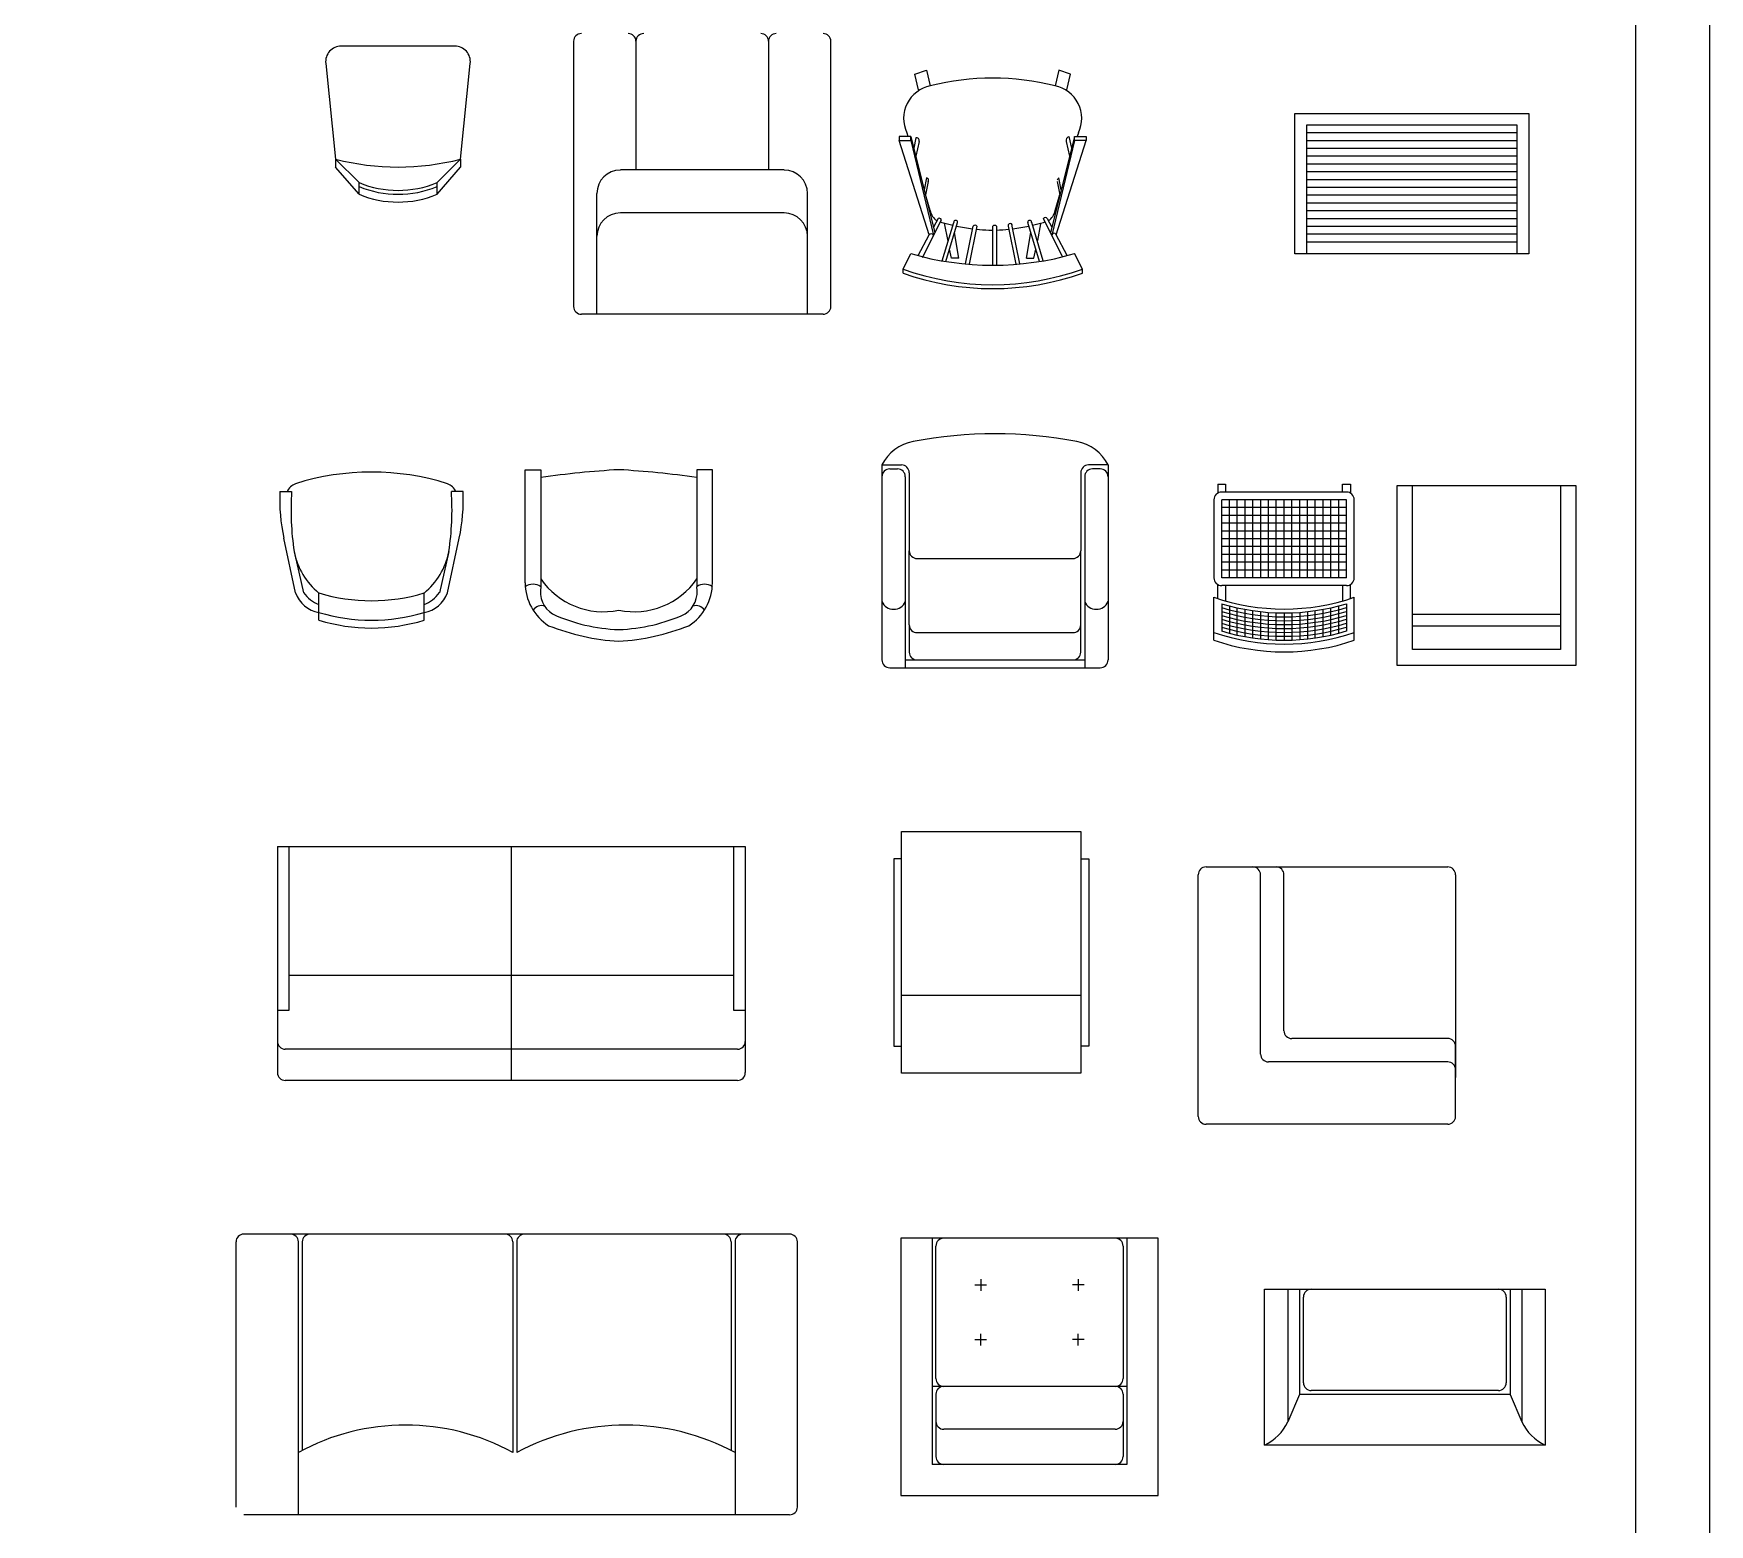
# Model space of a CAD drawing. Header units: inches. Extents: x 3.5 to 46, y 8.9 to 33.7.
# Drawn here: x 16.82 to 24.5, y 14.75 to 21.58 of the extents above; entities that cross this region are included whole.
import ezdxf

# ---------------------------------------------------------------- set-up
doc = ezdxf.new("R2010")
doc.units = ezdxf.units.IN
doc.header["$MEASUREMENT"] = 0
doc.layers.add('02', color=2, linetype='Continuous')
doc.layers.add('kadrbm', color=4, linetype='Continuous')

# ---------------------------------------------------------------- blocks, each defined once
blk = doc.blocks.new('kadrbm')
at = {"layer": 'kadrbm', "color": 4}
blk.add_lwpolyline([(0, 0), (0, 24.7972), (21, 24.7972), (21, 0), (0, 0)], close=True, dxfattribs=at)
blk.add_lwpolyline([(20.6631, 0.3257), (20.6631, 24.4603), (0.3369, 24.4603), (0.3369, 0.3257), (20.6631, 0.3257)], dxfattribs=at)

msp = doc.modelspace()

# ---------------------------------------------------------------- linework, layer by layer
at = {"layer": '02'}
for p, q in [((18.7505, 21.5179), (18.2303, 21.5179)), ((19.2945, 21.54), (19.2945, 20.3257)), ((19.5802, 21.54), (19.5802, 20.9507)), ((20.1874, 21.54), (20.1874, 20.9507)), ((20.4731, 20.3257), (20.4731, 21.54)), ((18.1593, 21.4391), (18.2047, 21)), ((18.7761, 21), (18.8216, 21.4391)), ((20.8571, 21.3895), (20.9106, 21.4073)), ((20.8749, 21.3181), (20.8571, 21.3895)), ((20.9106, 21.4073), (20.9285, 21.3359)), ((21.5178, 21.4073), (21.4999, 21.3359)), ((21.5713, 21.3895), (21.5178, 21.4073)), ((21.5535, 21.3181), (21.5713, 21.3895)), ((22.5981, 21.2098), (23.6696, 21.2098)), ((22.5981, 20.567), (22.5981, 21.2098)), ((23.6696, 21.2098), (23.6696, 20.567)), ((20.8213, 21.1216), (20.8263, 21.1052)), ((21.6071, 21.1216), (21.6017, 21.1038)), ((23.616, 21.1563), (22.6517, 21.1563)), ((22.6517, 21.1563), (22.6517, 20.567)), ((23.616, 21.1205), (22.6517, 21.1205)), ((23.616, 20.567), (23.616, 21.1563)), ((20.8392, 21.1038), (20.7856, 21.1038)), ((20.7856, 21.1038), (20.7856, 21.0859)), ((20.9238, 20.654), (20.7856, 21.0859)), ((20.7856, 21.0859), (20.8392, 21.0859)), ((20.8392, 21.1038), (20.9493, 20.6633)), ((20.8392, 21.0859), (20.8392, 21.1038)), ((20.8392, 21.0859), (20.9434, 20.6516)), ((20.8623, 21.0981), (20.8524, 21.0509)), ((20.8775, 21.0819), (20.8616, 21.014)), ((21.5892, 21.1038), (21.4791, 20.6633)), ((21.5892, 21.0859), (21.485, 20.6516)), ((21.5046, 20.654), (21.6428, 21.0859)), ((21.5509, 21.0819), (21.5668, 21.014)), ((21.5623, 21.1035), (21.5758, 21.0503)), ((21.5892, 21.1038), (21.6428, 21.1038)), ((21.5892, 21.0859), (21.5892, 21.1038)), ((21.6428, 21.0859), (21.5892, 21.0859)), ((21.6428, 21.1038), (21.6428, 21.0859)), ((23.616, 21.0848), (22.6517, 21.0848)), ((23.616, 21.0491), (22.6517, 21.0491)), ((18.3119, 20.8929), (18.2047, 21)), ((18.2047, 21), (18.2047, 20.9643)), ((18.3119, 20.8393), (18.2047, 20.9643)), ((18.669, 20.8929), (18.7761, 21)), ((18.669, 20.8393), (18.7761, 20.9643)), ((18.7761, 21), (18.7761, 20.9643)), ((23.616, 21.0134), (22.6517, 21.0134)), ((23.616, 20.9777), (22.6517, 20.9777)), ((18.3119, 20.8393), (18.3119, 20.8929)), ((18.669, 20.8393), (18.669, 20.8929)), ((20.2588, 20.9507), (19.5088, 20.9507)), ((20.9115, 20.9143), (20.9001, 20.86)), ((20.9191, 20.898), (20.9059, 20.8369)), ((21.5093, 20.898), (21.5225, 20.8369)), ((21.5282, 20.8602), (21.5169, 20.9143)), ((23.616, 20.942), (22.6517, 20.942)), ((23.616, 20.9063), (22.6517, 20.9063)), ((19.4017, 20.29), (19.4017, 20.8435)), ((20.366, 20.29), (20.366, 20.8435)), ((20.9285, 20.7645), (20.9063, 20.8384)), ((21.4999, 20.7645), (21.5221, 20.8385)), ((23.616, 20.8705), (22.6517, 20.8705)), ((23.616, 20.8348), (22.6517, 20.8348)), ((20.2588, 20.7542), (19.5088, 20.7542)), ((20.9642, 20.7288), (20.9428, 20.6892)), ((21.5356, 20.5502), (21.4463, 20.7288)), ((21.4642, 20.7288), (21.4856, 20.6892)), ((23.616, 20.7991), (22.6517, 20.7991)), ((23.616, 20.7634), (22.6517, 20.7634)), ((23.616, 20.7277), (22.6517, 20.7277)), ((20.8725, 20.5588), (20.9238, 20.654)), ((20.8928, 20.5502), (20.9791, 20.7229)), ((20.9825, 20.5347), (21.0356, 20.7109)), ((21.0098, 20.6252), (20.9937, 20.7076)), ((20.9998, 20.5318), (21.0535, 20.7109)), ((21.0591, 20.5466), (21.0396, 20.6645)), ((21.0897, 20.5203), (21.1249, 20.6931)), ((21.1074, 20.5188), (21.1428, 20.6931)), ((21.1963, 20.6757), (21.2143, 20.6755)), ((21.2142, 20.5145), (21.2142, 20.6931)), ((21.2321, 20.6931), (21.2321, 20.5146)), ((21.2856, 20.6931), (21.321, 20.5188)), ((21.3387, 20.5203), (21.3035, 20.6931)), ((21.3693, 20.5466), (21.3888, 20.6645)), ((21.4286, 20.5318), (21.3749, 20.7109)), ((21.4459, 20.5347), (21.3928, 20.7109)), ((21.434, 20.704), (21.4192, 20.6283)), ((21.5559, 20.5588), (21.5046, 20.654)), ((23.616, 20.692), (22.6517, 20.692)), ((23.616, 20.6563), (22.6517, 20.6563)), ((21.0251, 20.5466), (21.0169, 20.5887)), ((21.4033, 20.5466), (21.4115, 20.5887)), ((23.616, 20.6205), (22.6517, 20.6205)), ((20.8035, 20.4966), (20.8392, 20.5681)), ((21.0591, 20.5466), (21.0251, 20.5466)), ((21.3693, 20.5466), (21.4033, 20.5466)), ((21.6249, 20.4966), (21.5892, 20.5681)), ((23.6696, 20.567), (22.5981, 20.567)), ((20.8035, 20.4788), (20.8035, 20.4966)), ((21.6249, 20.4788), (21.6249, 20.4966)), ((20.4374, 20.29), (19.3302, 20.29)), ((19.0731, 19.0604), (19.0731, 19.5783)), ((19.0731, 19.5783), (19.1445, 19.5783)), ((19.1445, 19.5783), (19.1445, 19.0425)), ((19.8588, 19.5783), (19.8588, 19.0425)), ((19.9303, 19.5783), (19.8588, 19.5783)), ((19.9303, 19.0604), (19.9303, 19.5783)), ((20.707, 19.5998), (20.707, 19.5462)), ((20.707, 19.5998), (20.7963, 19.5998)), ((20.7427, 19.5819), (20.7784, 19.5819)), ((21.7427, 19.5998), (21.6534, 19.5998)), ((21.707, 19.5819), (21.6713, 19.5819)), ((21.7427, 19.5998), (21.7427, 19.5462)), ((20.707, 19.5462), (20.707, 18.7069)), ((20.8141, 19.5462), (20.8141, 18.6712)), ((20.832, 19.5641), (20.832, 19.2069)), ((21.6177, 19.5641), (21.6177, 19.2069)), ((21.6356, 19.5462), (21.6356, 18.6712)), ((21.7427, 19.5462), (21.7427, 18.7069)), ((22.2455, 19.5117), (22.2812, 19.5117)), ((22.2455, 19.5117), (22.2455, 19.4712)), ((22.2812, 19.5117), (22.2812, 19.476)), ((22.8169, 19.5117), (22.8526, 19.5117)), ((22.8169, 19.476), (22.8169, 19.5117)), ((22.8526, 19.5117), (22.8526, 19.4712)), ((23.8873, 19.505), (23.0658, 19.505)), ((23.0658, 19.505), (23.0658, 18.6836)), ((23.1373, 18.755), (23.1373, 19.505)), ((23.8158, 19.505), (23.8158, 18.755)), ((23.8873, 18.6836), (23.8873, 19.505)), ((17.9493, 19.4783), (18.0029, 19.4782)), ((18.7886, 19.4783), (18.735, 19.4782)), ((22.2276, 19.4402), (22.2276, 19.0831)), ((22.8348, 19.476), (22.2633, 19.476)), ((22.8348, 19.4402), (22.2633, 19.4402)), ((22.2633, 19.0831), (22.2633, 19.4402)), ((22.2991, 19.0831), (22.2991, 19.4402)), ((22.3348, 19.0831), (22.3348, 19.4402)), ((22.3705, 19.0831), (22.3705, 19.4402)), ((22.4062, 19.0831), (22.4062, 19.4402)), ((22.4419, 19.0831), (22.4419, 19.4402)), ((22.4776, 19.0831), (22.4776, 19.4402)), ((22.5133, 19.0831), (22.5133, 19.4402)), ((22.5491, 19.0831), (22.5491, 19.4402)), ((22.5848, 19.0831), (22.5848, 19.4402)), ((22.6205, 19.0831), (22.6205, 19.4402)), ((22.6562, 19.0831), (22.6562, 19.4402)), ((22.6919, 19.0831), (22.6919, 19.4402)), ((22.7276, 19.0831), (22.7276, 19.4402)), ((22.7633, 19.0831), (22.7633, 19.4402)), ((22.7991, 19.0831), (22.7991, 19.4402)), ((22.8348, 19.0831), (22.8348, 19.4402)), ((22.8705, 19.0831), (22.8705, 19.4402)), ((22.8348, 19.4045), (22.2633, 19.4045)), ((22.8348, 19.3688), (22.2633, 19.3688)), ((22.8348, 19.3331), (22.2633, 19.3331)), ((22.8348, 19.2974), (22.2633, 19.2974)), ((18.0208, 19.014), (17.9672, 19.264)), ((18.0147, 19.2029), (18.058, 19.0151)), ((18.7233, 19.2029), (18.6799, 19.0151)), ((18.7172, 19.014), (18.7708, 19.264)), ((20.832, 18.8677), (20.832, 19.2069)), ((21.6177, 18.8677), (21.6177, 19.2069)), ((22.8348, 19.2617), (22.2633, 19.2617)), ((22.8348, 19.226), (22.2633, 19.226)), ((20.8677, 19.1712), (21.582, 19.1712)), ((22.8348, 19.1902), (22.2633, 19.1902)), ((22.8348, 19.1545), (22.2633, 19.1545)), ((22.8348, 19.1188), (22.2633, 19.1188)), ((22.2455, 18.9879), (22.2455, 19.0522)), ((22.8348, 19.0831), (22.2633, 19.0831)), ((22.8348, 19.0474), (22.2633, 19.0474)), ((22.2812, 19.0474), (22.2812, 18.976)), ((22.8169, 19.0474), (22.8169, 18.9771)), ((22.8526, 18.9879), (22.8526, 19.0522)), ((18.1279, 18.889), (18.1279, 19.014)), ((18.61, 18.889), (18.61, 19.014)), ((22.2276, 18.7974), (22.2276, 18.9938)), ((22.2633, 18.9645), (22.2633, 18.8395)), ((22.8348, 18.9645), (22.8348, 18.8395)), ((22.8705, 18.7974), (22.8705, 18.9938)), ((22.2991, 18.9544), (22.2991, 18.8294)), ((22.3348, 18.8208), (22.3348, 18.9458)), ((22.3705, 18.8136), (22.3705, 18.9386)), ((22.4062, 18.8077), (22.4062, 18.9327)), ((22.4419, 18.8032), (22.4419, 18.9282)), ((22.4776, 18.8), (22.4776, 18.925)), ((22.5133, 18.798), (22.5133, 18.923)), ((22.5491, 18.9224), (22.5491, 18.7974)), ((22.5848, 18.923), (22.5848, 18.798)), ((22.6205, 18.925), (22.6205, 18.8)), ((22.6562, 18.9282), (22.6562, 18.8032)), ((22.6919, 18.8077), (22.6919, 18.9327)), ((22.7276, 18.8136), (22.7276, 18.9386)), ((22.7633, 18.8208), (22.7633, 18.9458)), ((22.7991, 18.8294), (22.7991, 18.9544)), ((23.8158, 18.9158), (23.1373, 18.9158)), ((20.832, 18.8677), (20.832, 18.7427)), ((21.582, 18.8319), (20.8677, 18.8319)), ((21.6177, 18.7427), (21.6177, 18.8677)), ((23.8158, 18.8622), (23.1373, 18.8622)), ((23.8158, 18.755), (23.1373, 18.755)), ((20.7427, 18.6712), (21.707, 18.6712)), ((20.8141, 18.7069), (21.6356, 18.7069)), ((20.8677, 18.7069), (21.582, 18.7069)), ((23.0658, 18.6836), (23.8873, 18.6836)), ((20.7972, 17.9213), (21.6187, 17.9213)), ((20.7972, 16.8141), (20.7972, 17.9213)), ((21.6187, 17.9213), (21.6187, 16.8141)), ((17.9383, 17.8528), (20.0812, 17.8528)), ((17.9383, 17.8528), (17.9383, 16.8171)), ((17.9919, 17.1028), (17.9919, 17.8528)), ((19.0097, 16.7814), (19.0097, 17.8528)), ((20.0276, 17.8528), (20.0276, 17.1028)), ((20.0812, 17.8528), (20.0812, 16.8171)), ((20.7615, 17.7963), (20.7615, 16.9391)), ((20.7972, 17.7963), (20.7615, 17.7963)), ((21.6187, 17.7963), (21.6544, 17.7963)), ((21.6544, 17.7963), (21.6544, 16.9391)), ((22.1914, 17.7592), (23.2985, 17.7592)), ((22.1557, 16.6164), (22.1557, 17.7235)), ((22.4414, 16.9021), (22.4414, 17.7235)), ((22.5485, 17.0092), (22.5485, 17.7235)), ((23.3342, 17.7235), (23.3342, 16.7949)), ((17.9919, 17.2635), (20.0276, 17.2635)), ((20.7972, 17.1713), (21.6187, 17.1713)), ((17.9383, 17.1028), (17.9919, 17.1028)), ((20.0276, 17.1028), (20.0812, 17.1028)), ((23.2985, 16.9735), (22.5842, 16.9735)), ((20.0454, 16.9242), (17.974, 16.9242)), ((20.7615, 16.9391), (20.7972, 16.9391)), ((21.6544, 16.9391), (21.6187, 16.9391)), ((22.1557, 16.7235), (22.1557, 16.9378)), ((23.3342, 16.6164), (23.3342, 16.9378)), ((21.6187, 16.8141), (20.7972, 16.8141)), ((23.2985, 16.8664), (22.4771, 16.8664)), ((20.0454, 16.7814), (17.974, 16.7814)), ((23.2985, 16.5807), (22.1914, 16.5807)), ((20.284, 16.0779), (17.784, 16.0779)), ((21.9721, 16.059), (20.7935, 16.059)), ((20.7935, 16.059), (20.7935, 14.8804)), ((20.9364, 16.059), (20.9364, 15.0232)), ((21.8292, 16.059), (21.8292, 15.0232)), ((21.9721, 14.8804), (21.9721, 16.059)), ((17.7483, 14.8279), (17.7483, 16.0422)), ((18.034, 14.7922), (18.034, 16.0422)), ((18.0519, 16.0422), (18.0519, 15.0875)), ((19.0162, 16.0422), (19.0162, 15.0779)), ((19.034, 16.0422), (19.034, 15.0779)), ((20.0162, 16.0422), (20.0162, 15.0873)), ((20.034, 16.0422), (20.034, 14.7922)), ((20.3198, 14.8279), (20.3198, 16.0422)), ((20.9542, 15.4161), (20.9542, 16.0232)), ((21.8114, 16.0232), (21.8114, 15.4161)), ((21.1328, 15.8447), (21.1864, 15.8447)), ((21.1596, 15.8715), (21.1596, 15.8179)), ((21.6328, 15.8447), (21.5792, 15.8447)), ((21.606, 15.8715), (21.606, 15.8179)), ((22.4592, 15.8254), (23.7449, 15.8254)), ((22.4592, 15.1111), (22.4592, 15.8254)), ((22.5663, 15.8254), (22.5663, 15.2182)), ((22.6199, 15.8254), (22.6199, 15.3432)), ((23.5842, 15.8254), (23.5842, 15.3432)), ((23.6378, 15.8254), (23.6378, 15.2182)), ((23.7449, 15.8254), (23.7449, 15.1111)), ((22.6378, 15.3968), (22.6378, 15.7896)), ((23.5663, 15.7896), (23.5663, 15.3968)), ((21.1328, 15.5947), (21.1864, 15.5947)), ((21.1596, 15.5679), (21.1596, 15.6215)), ((21.6328, 15.5947), (21.5792, 15.5947)), ((21.606, 15.5679), (21.606, 15.6215)), ((21.8292, 15.3804), (20.9364, 15.3804)), ((21.7757, 15.3804), (20.9899, 15.3804)), ((23.5306, 15.3611), (22.6735, 15.3611)), ((20.9542, 15.3447), (20.9542, 15.059)), ((21.8114, 15.3447), (21.8114, 15.059)), ((22.6199, 15.3432), (22.5663, 15.2182)), ((23.5842, 15.3432), (22.6199, 15.3432)), ((23.5842, 15.3432), (23.6378, 15.2182)), ((21.7757, 15.184), (20.9899, 15.184)), ((23.7449, 15.1111), (22.4592, 15.1111)), ((21.8292, 15.0232), (20.9364, 15.0232)), ((20.7935, 14.8804), (21.9721, 14.8804)), ((20.284, 14.7922), (17.784, 14.7922))]:
    msp.add_line(p, q, dxfattribs=at)
for centre, radius, start, end in [((19.3302, 21.54), 0.0357, 90.00001, 180), ((19.5445, 21.54), 0.0357, 0.00003, 90.00005), ((19.616, 21.54), 0.0357, 90.00001, 179.99999), ((20.1517, 21.54), 0.0357, 0.00003, 90.00002), ((20.2231, 21.54), 0.0357, 90.00001, 180), ((20.4374, 21.54), 0.0357, 0.00003, 90.00002), ((18.2303, 21.4465), 0.0714, 90.00001, 185.90608), ((18.7505, 21.4465), 0.0714, 354.09387, 90.00001), ((21.2142, 20.2109), 1.1607, 75.74997, 104.25008), ((20.9582, 21.1871), 0.1518, 101.3099, 205.55989), ((21.4702, 21.1871), 0.1518, 334.44006, 78.6901), ((20.8655, 21.0859), 0.0126, 341.35245, 104.67629), ((21.5683, 21.0865), 0.018, 109.65926, 194.95581), ((18.4904, 22.125), 1.1607, 255.74999, 284.25006), ((18.4904, 21.3215), 0.4643, 247.38014, 292.61987), ((19.5088, 20.8435), 0.1071, 90.00001, 180), ((20.2588, 20.8435), 0.1071, 0.00003, 90.00002), ((20.9099, 20.9036), 0.0107, 328.55753, 81.46129), ((21.5284, 20.8981), 0.0198, 125.54576, 164.48625), ((18.4904, 21.3036), 0.4643, 247.38014, 292.61987), ((18.4904, 21.2679), 0.4643, 247.38014, 292.61987), ((19.5088, 20.6471), 0.1071, 90.00001, 180), ((20.2588, 20.6471), 0.1071, 0.00003, 90.00002), ((20.991, 20.7734), 0.0631, 188.13011, 239.49397), ((20.9688, 20.7184), 0.0113, 23.46375, 113.87267), ((21.4554, 20.7214), 0.0117, 39.58158, 140.41847), ((21.4374, 20.7734), 0.0631, 300.50604, 351.8699), ((20.9332, 20.6463), 0.0122, 30.08753, 141.46056), ((20.991, 20.7734), 0.0631, 254.37236, 261.8699), ((21.2303, 21.552), 0.8769, 253.5578, 256.91138), ((21.0446, 20.7109), 0.00893, 0.00003, 179.99995), ((21.2303, 21.552), 0.8769, 258.03372, 262.9473), ((21.1338, 20.6876), 0.01, 26.63853, 146.84154), ((21.2303, 21.552), 0.8769, 264.09558, 267.78268), ((21.2231, 20.6841), 0.0126, 45.00002, 135.00002), ((21.1981, 21.552), 0.8769, 272.21735, 275.90445), ((21.2946, 20.696), 0.00941, 341.56509, 198.43491), ((21.1981, 21.552), 0.8769, 277.0527, 281.96631), ((21.3838, 20.7109), 0.00893, 0.00003, 179.99995), ((21.1981, 21.552), 0.8769, 283.08862, 286.44223), ((21.4374, 20.7734), 0.0631, 278.1301, 285.62766), ((21.4952, 20.6504), 0.0104, 27.74491, 165.25297), ((21.2142, 21.8538), 1.3393, 253.73981, 286.26022), ((21.2142, 21.6417), 1.2165, 250.2684, 289.73163), ((21.2142, 21.6239), 1.2165, 250.2684, 289.73163), ((19.3302, 20.3257), 0.0357, 180.00001, 270.00003), ((20.4374, 20.3257), 0.0357, 270, 0), ((21.2248, 17.756), 1.9866, 79.11932, 100.88069), ((20.8858, 19.5102), 0.2, 100.3572, 153.38261), ((21.5639, 19.5102), 0.2, 26.61741, 79.6428), ((19.7562, 15.23), 4.3557, 93.34918, 98.07199), ((19.2472, 15.23), 4.3557, 81.92804, 86.65079), ((20.7427, 19.5462), 0.0357, 90.00001, 179.99994), ((20.7784, 19.5462), 0.0357, 0.00003, 90.00002), ((20.7963, 19.5641), 0.0357, 0.00003, 90.00002), ((21.6534, 19.5641), 0.0357, 90.00001, 179.99994), ((21.6713, 19.5462), 0.0357, 90.00001, 179.99994), ((21.707, 19.5462), 0.0357, 0.00003, 90.00002), ((18.0498, 19.4442), 0.0756, 112.56939, 153.23654), ((18.369, 18.4098), 1.1578, 72.49661, 107.50341), ((18.6882, 19.4442), 0.0756, 26.7635, 67.43066), ((18.8154, 19.4426), 0.8668, 177.63866, 191.88869), ((19.2965, 19.3957), 1.2962, 176.34878, 188.55432), ((17.4415, 19.3957), 1.2962, 351.44571, 3.65124), ((17.9225, 19.4426), 0.8668, 348.11136, 2.36138), ((22.2633, 19.4402), 0.0357, 90.00001, 180), ((22.8348, 19.4402), 0.0357, 0.00003, 90.00002), ((18.3315, 19.2642), 0.3227, 190.95998, 230.9525), ((18.4065, 19.2642), 0.3227, 309.04755, 349.04007), ((20.8677, 19.2069), 0.0357, 180.00001, 270.00003), ((21.582, 19.2069), 0.0357, 270.00003, 0.00003), ((19.3035, 19.0586), 0.2304, 179.55586, 237.66501), ((19.1088, 18.989), 0.0644, 56.30994, 123.69006), ((19.2651, 19.0202), 0.1226, 169.5085, 236.88858), ((19.4303, 19.2747), 0.3467, 214.50855, 281.88867), ((19.5731, 19.2747), 0.3467, 258.11136, 325.49149), ((19.7383, 19.0202), 0.1226, 303.11136, 10.49151), ((19.6999, 19.0586), 0.2304, 302.33496, 0.44415), ((19.8945, 18.989), 0.0644, 56.30994, 123.69006), ((22.2633, 19.0831), 0.0357, 180.00001, 270.00003), ((22.8348, 19.0831), 0.0357, 270, 0), ((18.1525, 19.0631), 0.1406, 200.44957, 259.93933), ((18.1904, 19.1122), 0.1641, 216.25388, 247.61989), ((18.369, 19.8086), 0.8304, 253.12375, 286.87628), ((18.5475, 19.1122), 0.1641, 292.38016, 323.74618), ((18.5855, 19.0631), 0.1406, 280.0607, 339.55045), ((20.7606, 18.9971), 0.058, 202.61987, 337.38013), ((21.6891, 18.9971), 0.058, 202.61987, 337.38013), ((22.5491, 19.9313), 0.9911, 251.07538, 288.92465), ((22.5491, 19.9135), 0.9911, 253.20164, 286.7984), ((18.369, 19.7193), 0.8304, 253.12375, 286.87628), ((18.369, 19.6836), 0.8304, 253.12375, 286.87628), ((19.1475, 18.9086), 0.0471, 71.56503, 145.30484), ((19.5285, 19.6408), 0.7951, 245.44957, 268.06943), ((19.4749, 19.6408), 0.7951, 271.93063, 294.55048), ((19.8559, 18.9086), 0.0471, 34.69521, 108.43495), ((22.5491, 19.8956), 0.9911, 253.20164, 286.7984), ((22.5491, 19.8777), 0.9911, 253.20164, 286.7984), ((22.5491, 19.8599), 0.9911, 253.20164, 286.7984), ((22.5491, 19.842), 0.9911, 253.20164, 286.7984), ((19.5672, 19.8461), 1.0556, 248.49857, 266.44382), ((19.4362, 19.8461), 1.0556, 273.55621, 291.50147), ((20.8677, 18.8677), 0.0357, 180.00001, 270.00003), ((21.582, 18.8677), 0.0357, 270.00003, 0.00003), ((22.5491, 19.7706), 0.9911, 251.07538, 288.92465), ((22.5491, 19.8242), 0.9911, 253.20164, 286.7984), ((22.5491, 19.8063), 0.9911, 253.20164, 286.7984), ((22.5491, 19.7885), 0.9911, 253.20164, 286.7984), ((20.8677, 18.7427), 0.0357, 180.00001, 270.00003), ((21.582, 18.7427), 0.0357, 270.00003, 0.00003), ((22.5491, 19.7349), 0.9911, 251.07538, 288.92465), ((20.7427, 18.7069), 0.0357, 180.00001, 270.00003), ((21.707, 18.7069), 0.0357, 270.00003, 0.00003), ((22.1914, 17.7235), 0.0357, 90.00001, 180), ((22.4057, 17.7235), 0.0357, 0.00003, 90.00002), ((22.5128, 17.7235), 0.0357, 0.00003, 90.00002), ((23.2985, 17.7235), 0.0357, 0.00003, 90.00002), ((22.5842, 17.0092), 0.0357, 180.00003, 270.00003), ((23.2985, 16.9378), 0.0357, 0.00003, 90.00002), ((17.974, 16.96), 0.0357, 180.00001, 270.00003), ((20.0454, 16.96), 0.0357, 270.00003, 0.00003), ((22.4771, 16.9021), 0.0357, 180.00003, 270.00003), ((17.974, 16.8171), 0.0357, 180.00001, 270), ((20.0454, 16.8171), 0.0357, 270, 0), ((23.2985, 16.8307), 0.0357, 0.00003, 90.00002), ((22.1914, 16.6164), 0.0357, 180.00005, 270.00006), ((23.2985, 16.6164), 0.0357, 270, 0), ((17.784, 16.0422), 0.0357, 90.00001, 180), ((17.9983, 16.0422), 0.0357, 0.00003, 90.00002), ((18.0876, 16.0422), 0.0357, 90.00001, 179.99994), ((18.9805, 16.0422), 0.0357, 0.00003, 90.00002), ((19.0698, 16.0422), 0.0357, 90.00001, 179.99994), ((19.9805, 16.0422), 0.0357, 0.00003, 90.00002), ((20.0698, 16.0422), 0.0357, 90.00001, 179.99994), ((20.284, 16.0422), 0.0357, 0.00003, 90.00002), ((20.9899, 16.0232), 0.0357, 90.00001, 179.99994), ((21.7757, 16.0232), 0.0357, 0.00003, 90.00002), ((22.6735, 15.7896), 0.0357, 90.00001, 179.99994), ((23.5306, 15.7896), 0.0357, 0.00003, 90.00002), ((20.9899, 15.4161), 0.0357, 180.00001, 270.00003), ((20.9899, 15.3447), 0.0357, 90.00001, 179.99994), ((21.7757, 15.4161), 0.0357, 270.00003, 0.00003), ((21.7757, 15.3447), 0.0357, 0.00003, 90.00002), ((22.6735, 15.3968), 0.0357, 180.00001, 270.00003), ((23.5306, 15.3968), 0.0357, 270.00003, 0.00003), ((18.5251, 14.1787), 1.0246, 61.36108, 118.63894), ((19.534, 14.1417), 1.0614, 61.89514, 118.1049), ((20.9899, 15.2197), 0.0357, 180.00001, 270.00003), ((21.7757, 15.2197), 0.0357, 270, 0), ((22.361, 15.3164), 0.2276, 295.56, 334.44006), ((23.8431, 15.3164), 0.2276, 205.55998, 244.44005), ((20.9899, 15.059), 0.0357, 180.00005, 270.00006), ((21.7757, 15.059), 0.0357, 270, 0), ((20.284, 14.8279), 0.0357, 270.00003, 0.00003)]:
    msp.add_arc(centre, radius, start, end, dxfattribs=at)

# ---------------------------------------------------------------- block references
at = {"layer": 'kadrbm'}
msp.add_blockref('kadrbm', (3.4975, 8.8888), dxfattribs=at)

doc.saveas('drawing.dxf')
